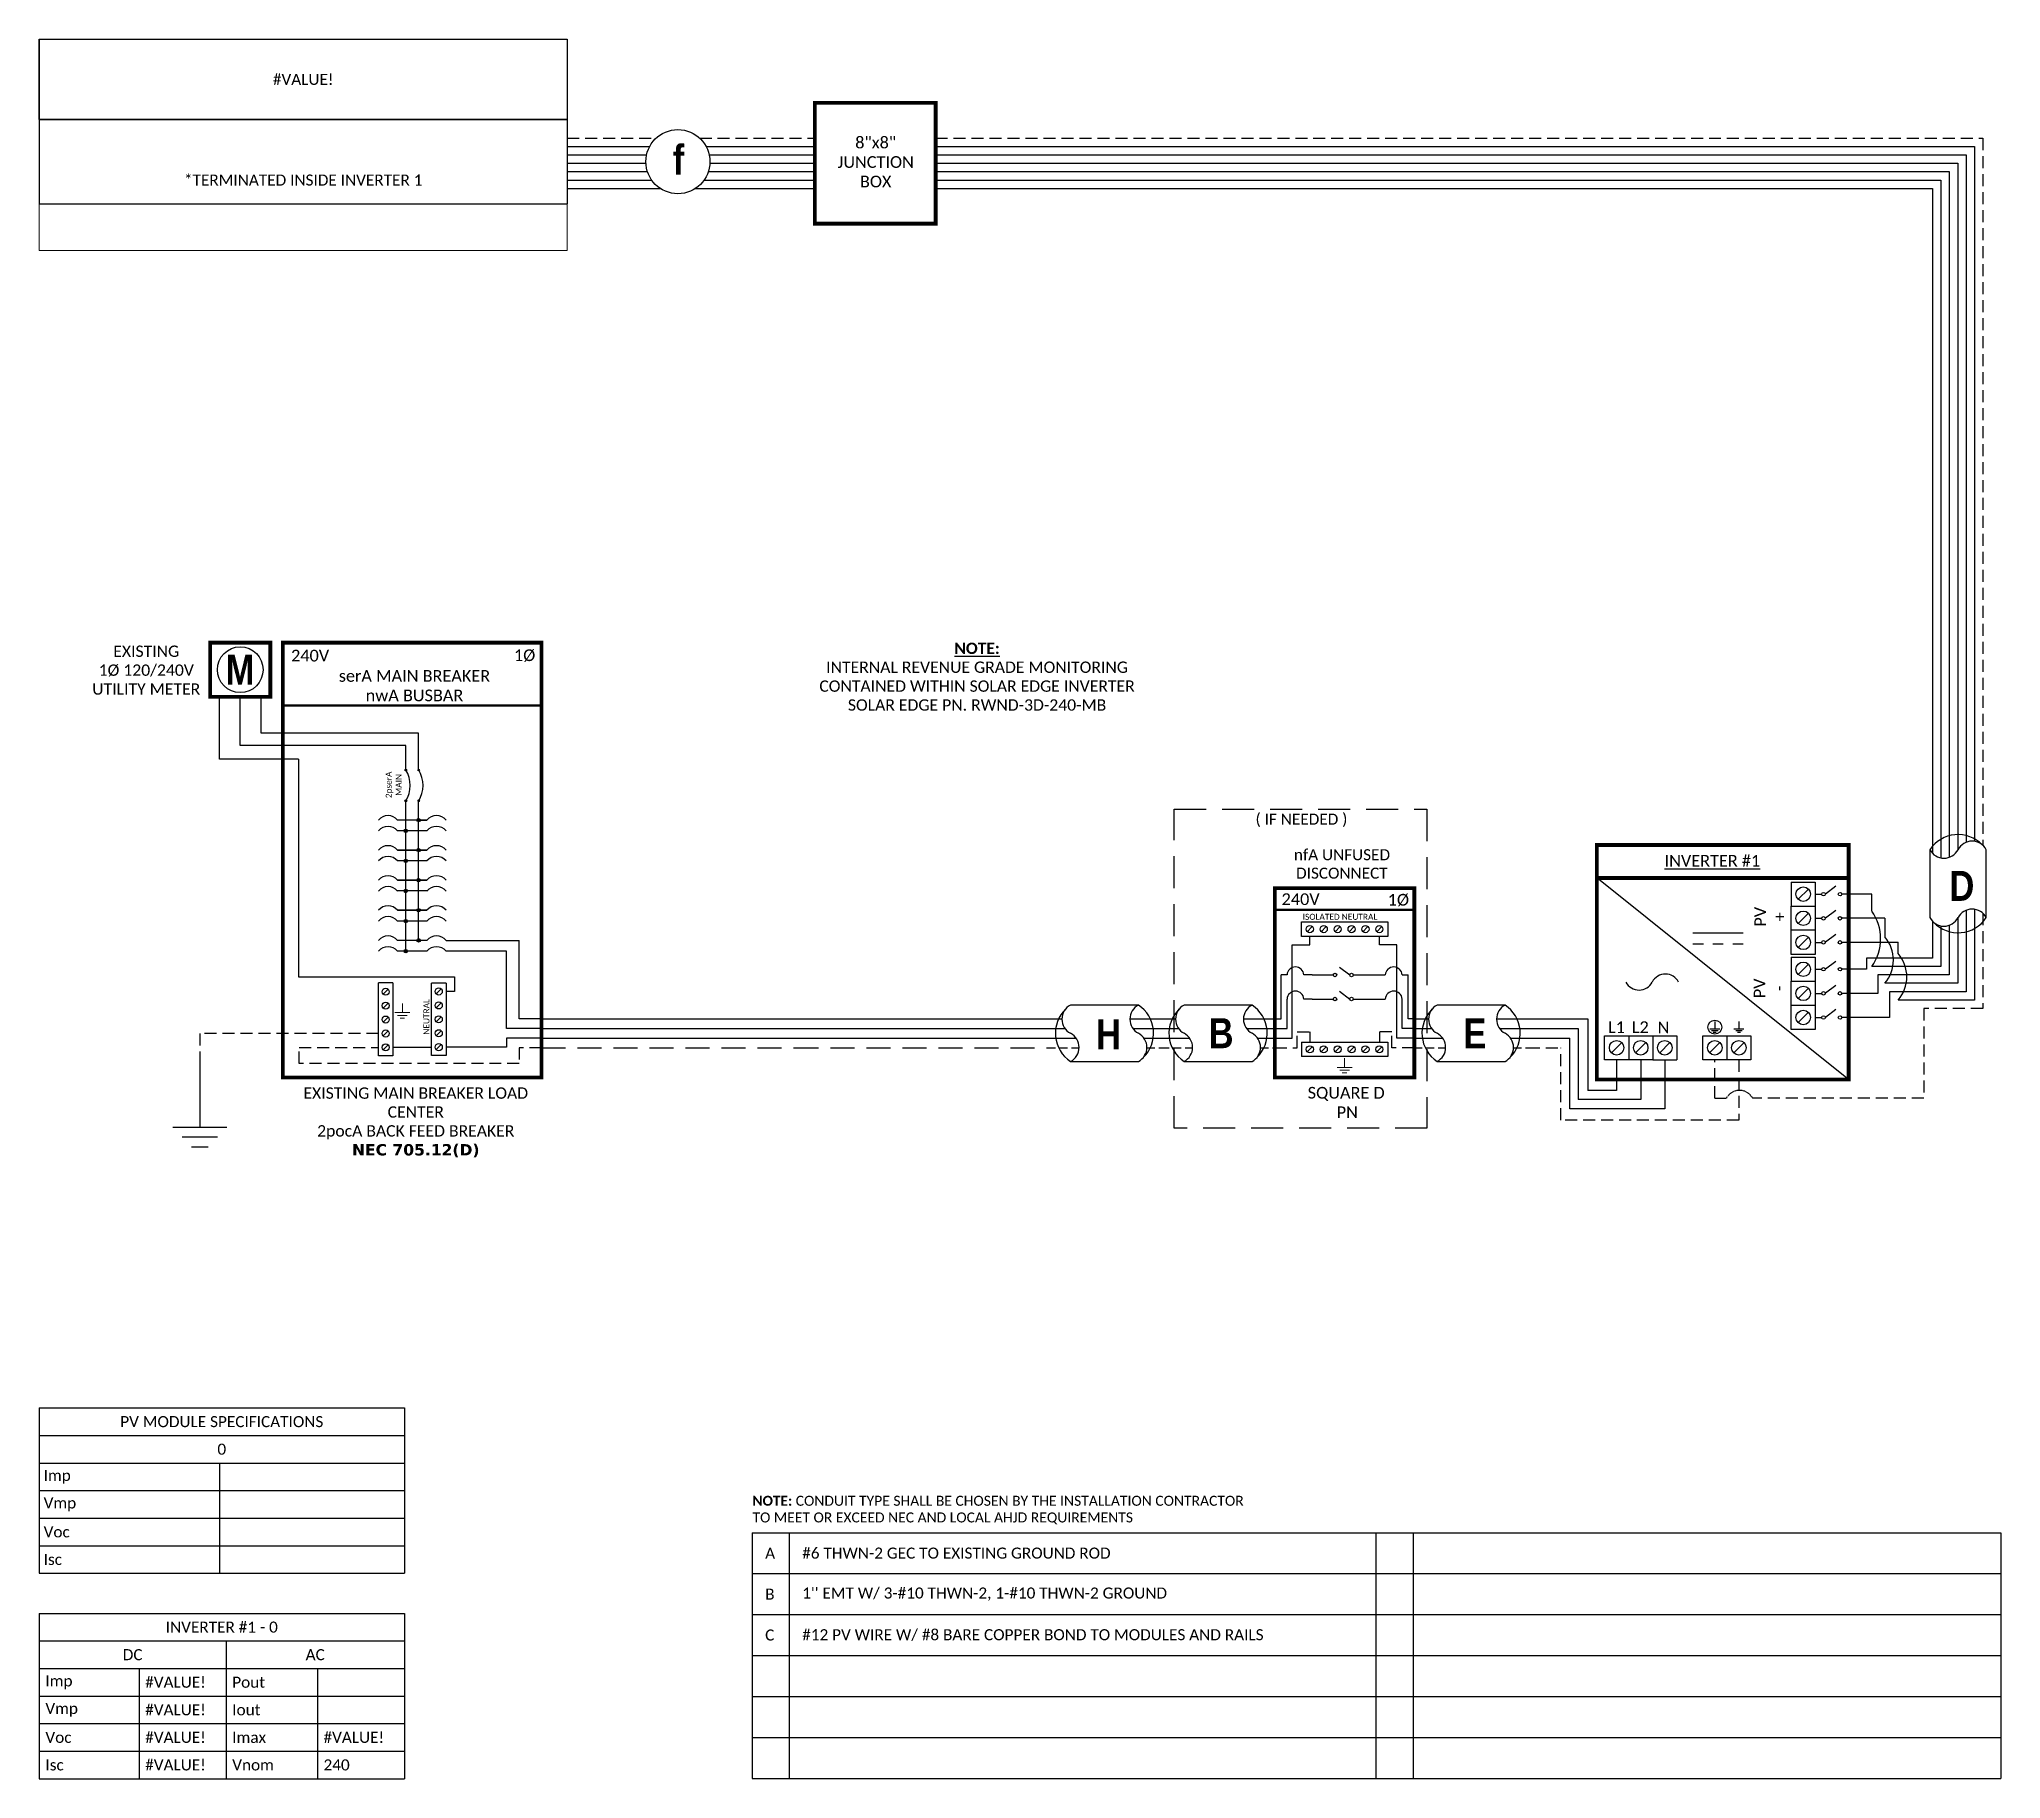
# Model space of a CAD drawing. Header units: feet. Extents: x 7019 to 7633, y 20870 to 21413.
import ezdxf

# ---------------------------------------------------------------- set-up
doc = ezdxf.new("R2010")
doc.units = ezdxf.units.FT
doc.header["$MEASUREMENT"] = 0
doc.linetypes.add('DASHED', pattern=[0.75, 0.5, -0.25])
doc.linetypes.add('HIDDEN', pattern=[0.375, 0.25, -0.125])
doc.layers.add('TEXT', color=7, linetype='Continuous')
doc.layers.add('Z - TITLEBLOCK TXT', color=7, linetype='Continuous')
doc.styles.add('ONE LINE TXT', font='techb___.ttf')
doc.styles.get("Standard").update_dxf_attribs({"font": 'calibri.ttf'})

# ---------------------------------------------------------------- blocks, each defined once
blk = doc.blocks.new('*U17')
at = {"color": 7, "linetype": 'Continuous'}
for p, q in [((-7.14, 13.31), (-28.39, 13.31)), ((-28.39, -4.31), (-7.14, -4.31))]:
    blk.add_line(p, q, dxfattribs=at)
at = {"color": 7}
for p, q in [((-35.53, 9), (-31.05, 9)), ((-9.81, 9), (0, 9))]:
    blk.add_line(p, q, dxfattribs=at)
at = {"color": 10}
for p, q in [((-35.53, 6), (-30.11, 6)), ((-8.87, 6), (0, 6))]:
    blk.add_line(p, q, dxfattribs=at)
at = {"color": 253}
for p, q in [((-35.53, 3), (-26.66, 3)), ((-5.41, 3), (0, 3))]:
    blk.add_line(p, q, dxfattribs=at)
at = {"color": 92, "linetype": 'HIDDEN', "ltscale": 10}
for p, q in [((-4.48, 0), (0, 0)), ((-35.53, 0), (-25.72, 0))]:
    blk.add_line(p, q, dxfattribs=at)
at = {"linetype": 'Continuous'}
for centre, start, end in [((-26.08, 8.91), 117.66392, 242.33608), ((-4.83, 8.91), 117.66392, 242.33608), ((-30.7, 0.09), 297.66392, 62.33608), ((-9.45, 0.09), 297.66392, 62.33608)]:
    blk.add_arc(centre, 4.98, start, end, dxfattribs=at)
at = {"color": 7, "linetype": 'Continuous'}
for centre, start, end in [((-12.99, 4.5), 313.97324, 56.42648), ((-22.54, 4.5), 133.97324, 236.42648)]:
    blk.add_arc(centre, 10.58, start, end, dxfattribs=at)
blk = doc.blocks.new('*U22')
at = {"color": 7}
blk.add_line((-79.14, 9), (0, 9), dxfattribs=at)
at = {"color": 10}
blk.add_line((-79.14, 6), (0, 6), dxfattribs=at)
at = {"color": 253}
blk.add_line((-79.14, 3), (0, 3), dxfattribs=at)
at = {"color": 92, "linetype": 'DASHED', "ltscale": 15}
blk.add_line((-79.14, 0), (0, 0), dxfattribs=at)
blk = doc.blocks.new('breakerPanel')
at = {"linetype": 'Continuous'}
h = blk.add_hatch(color=1, dxfattribs=at)
h.dxf.hatch_style = 1
edge = h.paths.add_edge_path()
edge.add_arc((-42.47, 86.8), 0.291, 0, 360)
h = blk.add_hatch(color=1, dxfattribs=at)
h.dxf.hatch_style = 1
edge = h.paths.add_edge_path()
edge.add_arc((-38.44, 86.8), 0.291, 0, 360)
h = blk.add_hatch(color=1, dxfattribs=at)
h.dxf.hatch_style = 1
edge = h.paths.add_edge_path()
edge.add_arc((-42.47, 77.16), 0.291, 0, 360)
h = blk.add_hatch(color=1, dxfattribs=at)
h.dxf.hatch_style = 1
edge = h.paths.add_edge_path()
edge.add_arc((-38.44, 77.16), 0.291, 0, 360)
h = blk.add_hatch(color=1, dxfattribs=at)
h.dxf.hatch_style = 1
edge = h.paths.add_edge_path()
edge.add_arc((-42.47, 67.78), 0.528, 0, 360)
h = blk.add_hatch(color=1, dxfattribs=at)
h.dxf.hatch_style = 1
edge = h.paths.add_edge_path()
edge.add_arc((-38.44, 71.16), 0.528, 0, 360)
h = blk.add_hatch(color=1, dxfattribs=at)
h.dxf.hatch_style = 1
edge = h.paths.add_edge_path()
edge.add_arc((-38.44, 61.76), 0.528, 0, 360)
h = blk.add_hatch(color=1, dxfattribs=at)
h.dxf.hatch_style = 1
edge = h.paths.add_edge_path()
edge.add_arc((-42.47, 58.38), 0.528, 0, 360)
h = blk.add_hatch(color=1, dxfattribs=at)
h.dxf.hatch_style = 1
edge = h.paths.add_edge_path()
edge.add_arc((-42.47, 48.98), 0.528, 0, 360)
h = blk.add_hatch(color=1, dxfattribs=at)
h.dxf.hatch_style = 1
edge = h.paths.add_edge_path()
edge.add_arc((-38.44, 52.36), 0.528, 0, 360)
h = blk.add_hatch(color=1, dxfattribs=at)
h.dxf.hatch_style = 1
edge = h.paths.add_edge_path()
edge.add_arc((-38.44, 42.95), 0.528, 0, 360)
h = blk.add_hatch(color=1, dxfattribs=at)
h.dxf.hatch_style = 1
edge = h.paths.add_edge_path()
edge.add_arc((-42.47, 39.58), 0.528, 0, 360)
h = blk.add_hatch(color=1, dxfattribs=at)
h.dxf.hatch_style = 1
edge = h.paths.add_edge_path()
edge.add_arc((-42.47, 30.17), 0.528, 0, 360)
h = blk.add_hatch(color=1, dxfattribs=at)
h.dxf.hatch_style = 1
edge = h.paths.add_edge_path()
edge.add_arc((-38.44, 33.55), 0.528, 0, 360)
at = {"color": 155, "true_color": 0x647190}
blk.add_line((-80.92, 126.59), (0, 126.59), dxfattribs=at)
at = {"color": 253, "linetype": 'Continuous'}
for p, q in [((-100.73, 90.2), (-100.73, 109.7)), ((-76.04, 90.2), (-100.73, 90.2)), ((-76.04, 90.2), (-76.04, 22.16)), ((-76.04, 22.16), (-27.25, 22.16)), ((-27.25, 22.16), (-27.25, 17.57)), ((-27.25, 17.57), (-29.89, 17.57)), ((-11.01, 0.16), (-29.89, 0.16)), ((0, 3), (-11.01, 3)), ((-11.01, 3), (-11.01, 0.16))]:
    blk.add_line(p, q, dxfattribs=at)
at = {"color": 10, "linetype": 'Continuous'}
for p, q in [((-94.24, 94.51), (-94.24, 109.7)), ((-42.47, 94.51), (-94.24, 94.51)), ((-42.47, 87.09), (-42.47, 94.51)), ((-42.47, 30.17), (-42.47, 76.87)), ((-35.88, 67.78), (-45.04, 67.78)), ((-35.88, 58.38), (-45.04, 58.38)), ((-35.88, 48.98), (-45.04, 48.98)), ((-35.88, 39.58), (-45.04, 39.58)), ((-35.88, 30.17), (-45.04, 30.17)), ((-10.98, 30.17), (-29.89, 30.17)), ((-10.98, 6), (-10.98, 30.17)), ((0, 6), (-10.98, 6))]:
    blk.add_line(p, q, dxfattribs=at)
at = {"color": 7, "linetype": 'Continuous'}
for p, q in [((-87.75, 98.34), (-87.75, 109.7)), ((-38.44, 98.34), (-87.75, 98.34)), ((-38.44, 87.09), (-38.44, 98.34)), ((-38.44, 61.76), (-38.44, 76.87)), ((-35.88, 71.16), (-45.04, 71.16)), ((-38.44, 71.16), (-35.88, 71.16)), ((-45.04, 61.76), (-35.88, 61.76)), ((-35.88, 61.76), (-45.04, 61.76)), ((-38.44, 52.36), (-38.44, 61.76)), ((-45.04, 52.36), (-35.88, 52.36)), ((-35.88, 52.36), (-45.04, 52.36)), ((-38.44, 42.95), (-38.44, 52.36)), ((-45.04, 42.95), (-35.88, 42.95)), ((-35.88, 42.95), (-45.04, 42.95)), ((-38.44, 33.55), (-38.44, 42.95)), ((-35.88, 33.55), (-45.04, 33.55)), ((-6.96, 9), (-6.96, 33.55))]:
    blk.add_line(p, q, dxfattribs=at)
at = {"lineweight": 50}
blk.add_line((-80.92, 106.95), (0, 106.95), dxfattribs=at)
at = {"color": 7}
for p, q in [((-29.89, 33.55), (-6.96, 33.55)), ((0, 9), (-6.96, 9))]:
    blk.add_line(p, q, dxfattribs=at)
at = {"color": 1, "linetype": 'Continuous'}
for p, q in [((-51.03, -2.51), (-51.03, 20.23)), ((-46.49, 20.23), (-51.03, 20.23)), ((-46.49, 20.23), (-46.49, -2.51)), ((-34.43, -2.43), (-34.43, 20.16)), ((-29.89, 20.16), (-34.43, 20.16)), ((-29.89, 20.16), (-29.89, -2.43)), ((-46.49, -2.51), (-51.03, -2.51)), ((-29.89, -2.43), (-34.43, -2.43))]:
    blk.add_line(p, q, dxfattribs=at)
at = {"color": 4, "linetype": 'Continuous'}
for p, q in [((-47.97, 18.28), (-49.55, 16.71)), ((-47.97, 13.93), (-49.55, 12.36)), ((-31.37, 18.35), (-32.94, 16.78)), ((-31.37, 14), (-32.94, 12.43)), ((-47.97, 9.58), (-49.55, 8.01)), ((-31.37, 9.65), (-32.94, 8.08)), ((-47.97, 5.23), (-49.55, 3.66)), ((-47.97, 0.88), (-49.55, -0.69)), ((-31.37, 5.3), (-32.94, 3.73)), ((-31.37, 0.95), (-32.94, -0.62))]:
    blk.add_line(p, q, dxfattribs=at)
at = {"color": 92, "linetype": 'HIDDEN', "ltscale": 15}
for p, q in [((-51.03, 4.44), (-106.89, 4.44)), ((-106.89, 4.44), (-106.89, -4.87)), ((-75.84, -4.96), (-75.84, 0.09)), ((-75.84, 0.09), (-51.03, 0.09)), ((0, 0), (-6.96, 0)), ((-6.96, -4.96), (-75.84, -4.96)), ((-6.96, 0), (-6.96, -4.96))]:
    blk.add_line(p, q, dxfattribs=at)
at = {"color": 92, "linetype": 'Continuous', "ltscale": 15}
blk.add_line((-34.43, 0.09), (-46.49, 0.09), dxfattribs=at)
at = {"color": 92, "ltscale": 15}
blk.add_line((-106.89, -4.87), (-106.89, -24.84), dxfattribs=at)
at = {"lineweight": 50, "const_width": 1.19}
for points in [[(-103.67, 109.7), (-103.67, 126.59), (-84.82, 126.59), (-84.82, 109.7)], [(-80.92, -9.3), (-80.92, 126.59), (0, 126.59), (0, -9.3)]]:
    blk.add_lwpolyline(points, close=True, dxfattribs=at)
at = {"color": 92, "linetype": 'Continuous', "lineweight": 5, "ltscale": 0.05, "flags": 128}
for points in [[(-43.54, 13.81), (-43.54, 10.97)], [(-45.88, 10.97), (-41.2, 10.97)], [(-42.01, 10.1), (-45.07, 10.1)], [(-42.82, 9.23), (-44.25, 9.23)]]:
    blk.add_lwpolyline(points, dxfattribs=at)
at = {"color": 92, "linetype": 'Continuous', "ltscale": 4, "flags": 128}
for points in [[(-115.37, -24.84), (-98.41, -24.84)], [(-101.35, -27.98), (-112.43, -27.98)], [(-104.29, -31.12), (-109.49, -31.12)]]:
    blk.add_lwpolyline(points, dxfattribs=at)
at = {"linetype": 'Continuous'}
blk.add_circle((-94.24, 118.15), 7.15, dxfattribs=at)
at = {"color": 1, "linetype": 'Continuous'}
for centre, radius in [((-42.47, 86.8), 0.291), ((-38.44, 86.8), 0.291), ((-42.47, 77.16), 0.291), ((-38.44, 77.16), 0.291), ((-42.47, 67.78), 0.528), ((-38.44, 71.16), 0.528), ((-38.44, 61.76), 0.528), ((-42.47, 58.38), 0.528), ((-42.47, 48.98), 0.528), ((-38.44, 52.36), 0.528), ((-38.44, 42.95), 0.528), ((-42.47, 39.58), 0.528), ((-42.47, 30.17), 0.528), ((-38.44, 33.55), 0.528)]:
    blk.add_circle(centre, radius, dxfattribs=at)
at = {"color": 4, "linetype": 'Continuous'}
for centre in [(-48.76, 17.49), (-32.16, 17.57), (-48.76, 13.14), (-32.16, 13.21), (-48.76, 8.79), (-32.16, 8.86), (-48.76, 4.44), (-48.76, 0.09), (-32.16, 4.51), (-32.16, 0.16)]:
    blk.add_circle(centre, 1.11, dxfattribs=at)
at = {"color": 1, "linetype": 'Continuous'}
for centre, radius, start, end in [((-50.14, 81.98), 9.06, 327.87082, 32.12918), ((-46.11, 81.98), 9.06, 327.87082, 32.12918), ((-48.03, 68.62), 3.93, 40.3392, 139.6608), ((-48.03, 65.24), 3.93, 40.3392, 139.6608), ((-32.88, 68.62), 3.93, 40.3392, 139.6608), ((-32.88, 65.24), 3.93, 40.3392, 139.6608), ((-48.03, 59.21), 3.93, 40.3392, 139.6608), ((-32.88, 59.21), 3.93, 40.3392, 139.6608), ((-48.03, 55.84), 3.93, 40.3392, 139.6608), ((-32.88, 55.84), 3.93, 40.3392, 139.6608), ((-48.03, 49.81), 3.93, 40.3392, 139.6608), ((-48.03, 46.43), 3.93, 40.3392, 139.6608), ((-32.88, 49.81), 3.93, 40.3392, 139.6608), ((-32.88, 46.43), 3.93, 40.3392, 139.6608), ((-48.03, 40.41), 3.93, 40.3392, 139.6608), ((-32.88, 40.41), 3.93, 40.3392, 139.6608), ((-48.03, 37.03), 3.93, 40.3392, 139.6608), ((-32.88, 37.03), 3.93, 40.3392, 139.6608), ((-48.03, 31.01), 3.93, 40.3392, 139.6608), ((-48.03, 27.63), 3.93, 40.3392, 139.6608), ((-32.88, 31.01), 3.93, 40.3392, 139.6608), ((-32.88, 27.63), 3.93, 40.3392, 139.6608)]:
    blk.add_arc(centre, radius, start, end, dxfattribs=at)
at = {"color": 253, "linetype": 'Continuous', "style": 'ONE LINE TXT'}
blk.add_text('M', height=9.38, dxfattribs=at).set_placement((-98.8, 113.43))
at = {"color": 4, "linetype": 'Continuous'}
blk.add_text('NEUTRAL', height=1.874, rotation=90, dxfattribs=at).set_placement((-35.08, 4.08))
at = {"color": 1, "attachment_point": 5}
for s, width, gutter_width, heights, insert, char_height in [('EXISTING\\P1Ø 120/240V UTILITY METER', 37.8067, 7.17, [0], (-123.64, 118), 3.5433), ('240V', 0.1481, 0.75, [0], (-72.39, 122.54), 3.658), ('1Ø', 0.1481, 0.75, [0], (-5.31, 122.54), 3.658), ('serA MAIN BREAKER\\PnwA BUSBAR', 72.4998, 0.75, [0], (-39.75, 113.14), 3.6576), ('EXISTING MAIN BREAKER LOAD CENTER\\P2pocA BACK FEED BREAKER \\P{\\fVerdana|b1|i0|c0|p34;NEC 705.12(D)}', 79.2627, 97.94, [154.49], (-39.35, -23.38), 3.5433)]:
    blk.add_mtext_dynamic_manual_height_columns(s, width=width, gutter_width=gutter_width, heights=heights, dxfattribs=dict(at, insert=insert, char_height=char_height))
at = {"color": 4, "linetype": 'Continuous', "insert": (-46.25, 82.15), "char_height": 1.874, "attachment_point": 5, "rotation": 90}
blk.add_mtext_dynamic_manual_height_columns('2pserA\\PMAIN', width=0.1481, gutter_width=0.75, heights=[0], dxfattribs=at)
blk = doc.blocks.new('*U24')
at = {"color": 7}
blk.add_blockref('breakerPanel', (0, 0), dxfattribs=at)
blk = doc.blocks.new('*T15')
at = {"color": 0, "lineweight": -2, "transparency": 16777216}
for p, q in [((0, 0), (114.19, 0)), ((0, 0), (0, -51.7)), ((114.19, 0), (114.19, -51.7)), ((0, -8.62), (114.19, -8.62)), ((58.43, -8.62), (58.43, -51.7)), ((0, -17.23), (114.19, -17.23)), ((31.22, -17.23), (31.22, -51.7)), ((86.98, -17.23), (86.98, -51.7)), ((0, -25.85), (114.19, -25.85)), ((0, -34.47), (114.19, -34.47)), ((0, -43.08), (114.19, -43.08)), ((0, -51.7), (114.19, -51.7))]:
    blk.add_line(p, q, dxfattribs=at)
at = {"color": 0, "linetype": 'Continuous', "transparency": 16777216, "char_height": 3.4544}
for s, insert, width, attachment_point in [('{\\fCalibri|b0|i0|c0;INVERTER #1 - 0', (57.09, -4.31), 110.3293, 5), ('{\\fCalibri|b0|i0|c0;DC', (29.22, -12.93), 54.5755, 5), ('{\\fCalibri|b0|i0|c0;AC', (86.31, -12.93), 51.8976, 5), ('{\\fCalibri|b0|i0|c0;Imp', (1.93, -21.54), 27.3681, 4), ('{\\fCalibri|b0|i0|c0;#VALUE!', (33.15, -21.54), 23.3513, 4), ('{\\fCalibri|b0|i0|c0;Pout', (60.36, -21.54), 24.6902, 4), ('{\\fCalibri|b0|i0|c0;', (88.91, -21.54), 23.3513, 4), ('{\\fCalibri|b0|i0|c0;Vmp', (1.93, -30.16), 27.3681, 4), ('{\\fCalibri|b0|i0|c0;#VALUE!', (33.15, -30.16), 23.3513, 4), ('{\\fCalibri|b0|i0|c0;Iout', (60.36, -30.16), 24.6902, 4), ('{\\fCalibri|b0|i0|c0;', (88.91, -30.16), 23.3513, 4), ('{\\fCalibri|b0|i0|c0;Voc', (1.93, -38.78), 27.3681, 4), ('{\\fCalibri|b0|i0|c0;#VALUE!', (33.15, -38.78), 23.3513, 4), ('{\\fCalibri|b0|i0|c0;Imax', (60.36, -38.78), 24.6902, 4), ('{\\fCalibri|b0|i0|c0;#VALUE!', (88.91, -38.78), 23.3513, 4), ('{\\fCalibri|b0|i0|c0;Isc', (1.93, -47.39), 27.3681, 4), ('{\\fCalibri|b0|i0|c0;#VALUE!', (33.15, -47.39), 23.3513, 4), ('{\\fCalibri|b0|i0|c0;Vnom', (60.36, -47.39), 24.6902, 4), ('{\\fCalibri|b0|i0|c0;240', (88.91, -47.39), 23.3513, 4)]:
    blk.add_mtext(s, dxfattribs=dict(at, insert=insert, width=width, attachment_point=attachment_point))
blk = doc.blocks.new('*T16')
at = {"color": 0, "lineweight": -2, "transparency": 16777216}
for p, q in [((0, 0), (114.19, 0)), ((0, 0), (0, -51.69)), ((114.19, 0), (114.19, -51.69)), ((0, -8.62), (114.19, -8.62)), ((0, -17.23), (114.19, -17.23)), ((56.41, -17.23), (56.41, -51.69)), ((0, -25.85), (114.19, -25.85)), ((0, -34.46), (114.19, -34.46)), ((0, -43.08), (114.19, -43.08)), ((0, -51.69), (114.19, -51.69))]:
    blk.add_line(p, q, dxfattribs=at)
at = {"color": 0, "linetype": 'Continuous', "transparency": 16777216, "char_height": 3.4544}
for s, insert, width, attachment_point in [('{\\fCalibri|b0|i0|c0;PV MODULE SPECIFICATIONS', (57.09, -4.31), 111.433, 5), ('{\\fCalibri|b0|i0|c0;0', (57.09, -12.92), 111.433, 5), ('{\\fCalibri|b0|i0|c0;Imp', (1.38, -21.54), 53.6551, 4), ('{\\fCalibri|b0|i0|c0;', (57.78, -21.54), 55.0254, 4), ('{\\fCalibri|b0|i0|c0;Vmp', (1.38, -30.15), 53.6551, 4), ('{\\fCalibri|b0|i0|c0;', (57.78, -30.15), 55.0254, 4), ('{\\fCalibri|b0|i0|c0;Voc', (1.38, -38.77), 53.6551, 4), ('{\\fCalibri|b0|i0|c0;', (57.78, -38.77), 55.0254, 4), ('{\\fCalibri|b0|i0|c0;Isc', (1.38, -47.39), 53.6551, 4), ('{\\fCalibri|b0|i0|c0;', (57.78, -47.39), 55.0254, 4)]:
    blk.add_mtext(s, dxfattribs=dict(at, insert=insert, width=width, attachment_point=attachment_point))
blk = doc.blocks.new('unfusedDisconnect')
at = {"lineweight": 50}
blk.add_line((-43.61, 43.06), (0, 43.06), dxfattribs=at)
at = {"color": 1, "linetype": 'Continuous'}
for p, q in [((-35.27, 34.78), (-35.27, 39.32)), ((-35.27, 39.32), (-8.32, 39.32)), ((-8.32, 39.32), (-8.32, 34.78)), ((-8.32, 34.78), (-35.27, 34.78)), ((-23.43, 25.18), (-20.16, 22.74)), ((-31.89, 22.73), (-25.32, 22.73)), ((-19.08, 22.73), (-11.7, 22.73)), ((-31.89, 15.2), (-25.32, 15.2)), ((-23.43, 17.65), (-20.16, 15.2)), ((-19.08, 15.2), (-11.7, 15.19)), ((-35.27, 1.76), (-8.32, 1.76)), ((-35.27, 1.76), (-35.27, -2.78)), ((-8.32, 1.76), (-8.32, -2.78)), ((-8.32, -2.78), (-35.27, -2.78))]:
    blk.add_line(p, q, dxfattribs=at)
at = {"color": 4, "linetype": 'Continuous'}
for p, q in [((-31.89, 37.83), (-33.46, 36.26)), ((-27.53, 37.83), (-29.11, 36.26)), ((-23.18, 37.83), (-24.76, 36.26)), ((-18.83, 37.83), (-20.41, 36.26)), ((-14.48, 37.83), (-16.06, 36.26)), ((-10.13, 37.83), (-11.7, 36.26)), ((-31.89, 0.28), (-33.46, -1.3)), ((-27.53, 0.28), (-29.11, -1.3)), ((-23.18, 0.28), (-24.76, -1.3)), ((-18.83, 0.28), (-20.41, -1.3)), ((-14.48, 0.28), (-16.06, -1.3)), ((-10.13, 0.28), (-11.7, -1.3))]:
    blk.add_line(p, q, dxfattribs=at)
at = {"color": 253, "linetype": 'Continuous'}
for p, q in [((-38.16, 3), (-38.16, 32.17)), ((-38.16, 32.17), (-32.67, 32.17)), ((-32.67, 32.17), (-32.67, 34.78)), ((-10.92, 32.17), (-10.92, 34.78)), ((-5.43, 32.17), (-10.92, 32.17)), ((-5.43, 3), (-5.43, 32.17)), ((-43.61, 3), (-38.16, 3)), ((0, 3), (-5.43, 3))]:
    blk.add_line(p, q, dxfattribs=at)
at = {"color": 7, "linetype": 'Continuous'}
for p, q in [((-41.66, 9), (-41.66, 22.73)), ((-39.8, 22.73), (-41.66, 22.73)), ((-31.89, 22.73), (-34.52, 22.73)), ((-11.7, 22.73), (-9.07, 22.73)), ((-3.79, 22.73), (-1.93, 22.73)), ((-1.93, 9), (-1.93, 22.73))]:
    blk.add_line(p, q, dxfattribs=at)
at = {"color": 10, "linetype": 'Continuous'}
for p, q in [((-39.8, 6), (-39.8, 15.2)), ((-31.89, 15.2), (-34.52, 15.2)), ((-11.7, 15.2), (-9.07, 15.2)), ((-3.79, 6), (-3.79, 15.2)), ((-43.61, 6), (-39.8, 6)), ((0, 6), (-3.79, 6))]:
    blk.add_line(p, q, dxfattribs=at)
at = {"color": 7}
for p, q in [((-43.61, 9), (-41.66, 9)), ((0, 9), (-1.93, 9))]:
    blk.add_line(p, q, dxfattribs=at)
at = {"color": 92, "linetype": 'HIDDEN', "ltscale": 15}
for p, q in [((-43.61, 0), (-36.58, 0)), ((-36.58, 0), (-36.58, 4.9)), ((-36.58, 4.9), (-32.67, 4.9)), ((-32.67, 4.9), (-32.67, 1.76)), ((-7.01, 4.9), (-10.92, 4.9)), ((-10.92, 4.9), (-10.92, 1.76)), ((-7.01, 0), (-7.01, 4.9)), ((0, 0), (-7.01, 0))]:
    blk.add_line(p, q, dxfattribs=at)
at = {"lineweight": 50, "const_width": 1.19}
blk.add_lwpolyline([(-43.61, -9.34), (-43.61, 49.84), (0, 49.84), (0, -9.34)], close=True, dxfattribs=at)
at = {"color": 92, "linetype": 'Continuous', "lineweight": 5, "ltscale": 0.05, "flags": 128}
for points in [[(-21.8, -3.32), (-21.8, -6.17)], [(-24.14, -6.17), (-19.45, -6.17)], [(-20.27, -7.03), (-23.32, -7.03)], [(-21.08, -7.9), (-22.51, -7.9)]]:
    blk.add_lwpolyline(points, dxfattribs=at)
at = {"color": 4, "linetype": 'Continuous'}
for centre in [(-32.67, 37.05), (-28.32, 37.05), (-23.97, 37.05), (-19.62, 37.05), (-15.27, 37.05), (-10.92, 37.05), (-32.67, -0.51), (-28.32, -0.51), (-23.97, -0.51), (-19.62, -0.51), (-15.27, -0.51), (-10.92, -0.51)]:
    blk.add_circle(centre, 1.11, dxfattribs=at)
at = {"color": 1, "linetype": 'Continuous'}
for centre in [(-24.78, 22.73), (-19.62, 22.73), (-24.78, 15.2), (-19.62, 15.2)]:
    blk.add_circle(centre, 0.541, dxfattribs=at)
at = {"color": 7, "linetype": 'Continuous'}
for centre in [(-37.16, 22.58), (-6.43, 22.58)]:
    blk.add_arc(centre, 2.64, 3.28193, 176.71807, dxfattribs=at)
at = {"color": 10, "linetype": 'Continuous'}
for centre in [(-37.16, 15.04), (-6.43, 15.04)]:
    blk.add_arc(centre, 2.64, 3.28193, 176.71807, dxfattribs=at)
at = {"color": 4, "linetype": 'Continuous'}
blk.add_text('ISOLATED NEUTRAL', height=1.8743, dxfattribs=at).set_placement((-34.91, 39.97))
at = {"color": 1}
for s, width, gutter_width, heights, insert, char_height, attachment_point in [('\\A1;\\pi17.559;nfA UNFUSED\\P\\pi18.229;DISCONNECT', 64.922, 0, [11.89], (-55.21, 62.04), 3.4544, 1), ('240V', 0.1481, 0.75, [0], (-35.55, 46.4), 3.658, 5), ('1Ø', 0.1481, 0.75, [0], (-4.98, 46.1), 3.658, 5), ('\\A1;\\pi13.903,t32.191;SQUARE D\\P\\pi22.981,t41.269;PN', 51.6906, 0.203, [45.94], (-47.25, -12.27), 3.6576, 1)]:
    blk.add_mtext_dynamic_manual_height_columns(s, width=width, gutter_width=gutter_width, heights=heights, dxfattribs=dict(at, insert=insert, char_height=char_height, attachment_point=attachment_point))
blk = doc.blocks.new('*U19')
at = {"color": 10, "linetype": 'DASHED', "ltscale": 20}
blk.add_lwpolyline([(-75.05, 74.56), (3.97, 74.56), (3.97, -25.17), (-75.05, -25.17)], close=True, dxfattribs=at)
at = {"color": 7}
for name, p in [('unfusedDisconnect', (0, 0)), ('*U17', (-43.61, 0))]:
    blk.add_blockref(name, p, dxfattribs=at)
at = {"color": 10, "insert": (-50.86, 73.16), "char_height": 3.4544, "attachment_point": 1}
blk.add_mtext_dynamic_manual_height_columns('\\A1;\\pi1.2092;( IF NEEDED )', width=30.7523, gutter_width=0, heights=[6.58], dxfattribs=at)
at = {"color": 1, "linetype": 'Continuous', "insert": (-64.3, 9.22), "char_height": 9.3833, "attachment_point": 1, "style": 'ONE LINE TXT'}
blk.add_mtext_dynamic_manual_height_columns('{\\W1;\\C256;B}', width=0.1385, gutter_width=2.13, heights=[0], dxfattribs=at)
blk = doc.blocks.new('*T18')
at = {"linetype": 'ByBlock', "lineweight": -2, "transparency": 16777216}
for p, q in [((0, 0), (390.51, 0)), ((0, 0), (0, -76.8)), ((11.58, 0), (11.58, -76.8)), ((195.1, 0), (195.1, -76.8)), ((206.68, 0), (206.68, -76.8)), ((390.51, 0), (390.51, -76.8)), ((0, -12.8), (390.51, -12.8)), ((0, -25.61), (390.51, -25.61)), ((0, -38.41), (390.51, -38.41)), ((0, -51.22), (390.51, -51.22)), ((0, -64.02), (390.51, -64.02)), ((0, -76.8), (390.51, -76.8))]:
    blk.add_line(p, q, dxfattribs=at)
at = {"color": 0, "linetype": 'Continuous', "transparency": 16777216, "char_height": 3.4544, "attachment_point": 4}
for s, insert, width in [('{\\fCalibri|b0|i0|c0;A', (4.06, -6.4), 3.4544), ('{\\fCalibri|b0|i0|c0;#6 THWN-2 GEC TO EXISTING GROUND ROD', (15.65, -6.4), 175.3856), ('{\\fCalibri|b0|i0|c0;', (199.16, -6.4), 3.4544), ('{\\fCalibri|b0|i0|c0;', (210.74, -6.4), 175.7027), ('{\\fCalibri|b0|i0|c0;B', (4.06, -19.21), 3.4544), ("{\\fCalibri|b0|i0|c0;1'' EMT W/ 3-#10 THWN-2, 1-#10 THWN-2 GROUND", (15.65, -19.21), 175.3856), ('{\\fCalibri|b0|i0|c0;', (199.16, -19.21), 3.4544), ('{\\fCalibri|b0|i0|c0;', (210.74, -19.21), 175.7027), ('{\\fCalibri|b0|i0|c0;C', (4.06, -32.01), 3.4544), ('{\\fCalibri|b0|i0|c0;#12 PV WIRE W/ #8 BARE COPPER BOND TO MODULES AND RAILS', (15.65, -32.01), 175.3856), ('{\\fCalibri|b0|i0|c0;', (199.16, -32.01), 3.4544), ('{\\fCalibri|b0|i0|c0;', (210.74, -32.01), 175.7027), ('{\\fCalibri|b0|i0|c0;', (4.06, -44.82), 3.4544), ('{\\fCalibri|b0|i0|c0;', (15.65, -44.82), 175.3856), ('{\\fCalibri|b0|i0|c0;', (199.16, -44.82), 3.4544), ('{\\fCalibri|b0|i0|c0;', (210.74, -44.82), 175.7027), ('{\\fCalibri|b0|i0|c0;', (4.06, -57.62), 3.4544), ('{\\fCalibri|b0|i0|c0;', (15.65, -57.62), 175.3856), ('{\\fCalibri|b0|i0|c0;', (199.16, -57.62), 3.4544), ('{\\fCalibri|b0|i0|c0;', (210.74, -57.62), 175.7027), ('{\\fCalibri|b0|i0|c0;', (4.06, -70.41), 3.4544), ('{\\fCalibri|b0|i0|c0;', (15.65, -70.41), 175.3856), ('{\\fCalibri|b0|i0|c0;', (199.16, -70.41), 3.4544), ('{\\fCalibri|b0|i0|c0;', (210.74, -70.41), 175.7027)]:
    blk.add_mtext(s, dxfattribs=dict(at, insert=insert, width=width))
blk = doc.blocks.new('*T20')
at = {"color": 0, "lineweight": -2, "transparency": 16777216}
for p, q in [((0, 0), (165.11, 0)), ((0, 0), (0, -51.42)), ((165.11, 0), (165.11, -51.42)), ((0, -25.14), (165.11, -25.14)), ((0, -51.42), (165.11, -51.42))]:
    blk.add_line(p, q, dxfattribs=at)
at = {"layer": 'Defpoints', "color": 8, "linetype": 'ByBlock', "lineweight": 0, "transparency": 16777216}
for p, q in [((0, -51.42), (0, -66.05)), ((165.11, -51.42), (165.11, -66.05)), ((0, -66.05), (165.11, -66.05))]:
    blk.add_line(p, q, dxfattribs=at)
at = {"color": 0, "linetype": 'Continuous', "transparency": 16777216, "char_height": 3.4544, "width": 155.095, "attachment_point": 5}
for s, insert in [('{\\fCalibri|b0|i0|c0;#VALUE!', (82.56, -12.57)), ('{\\fCalibri|b0|i0|c0;^J^J*TERMINATED INSIDE INVERTER 1', (82.56, -38.28))]:
    blk.add_mtext(s, dxfattribs=dict(at, insert=insert))
blk = doc.blocks.new('8x8box')
at = {"lineweight": 50, "const_width": 1.19}
blk.add_lwpolyline([(37.78, 0), (0, 0), (0, 37.78), (37.78, 37.78)], close=True, dxfattribs=at)
at = {"color": 1, "insert": (19.03, 19.26), "char_height": 3.6576, "attachment_point": 5}
blk.add_mtext_dynamic_manual_height_columns('8"x8"  JUNCTION BOX ', width=0.4767, gutter_width=7.17, heights=[0], dxfattribs=at)
blk = doc.blocks.new('*U26')
at = {"color": 7}
blk.add_line((-79.14, 9), (0, 9), dxfattribs=at)
at = {"color": 10}
blk.add_line((-79.14, 6), (0, 6), dxfattribs=at)
at = {"color": 253}
blk.add_line((-79.14, 3), (0, 3), dxfattribs=at)
at = {"color": 92, "linetype": 'DASHED', "ltscale": 15}
blk.add_line((-79.14, 0), (0, 0), dxfattribs=at)
at = {"color": 1, "insert": (-22.08, 115.96), "char_height": 3.5433, "attachment_point": 5}
blk.add_mtext_dynamic_manual_height_columns('{\\fCalibri|b1|i0|c0|p34;\\LNOTE:\\P}INTERNAL REVENUE GRADE MONITORING\\PCONTAINED WITHIN SOLAR EDGE INVERTER\\PSOLAR EDGE PN. RWND-3D-240-MB', width=99.534, gutter_width=7.17, heights=[0], dxfattribs=at)

msp = doc.modelspace()

# ---------------------------------------------------------------- linework, layer by layer
at = {"color": 10, "linetype": 'Continuous'}
for p, q in [((7184.32, 21379.89), (7210.12, 21379.89)), ((7184.32, 21374.65), (7208.94, 21374.65)), ((7227.8, 21379.89), (7261.79, 21379.89)), ((7228.98, 21374.65), (7261.79, 21374.65)), ((7299.57, 21379.89), (7624.48, 21379.89)), ((7299.57, 21374.65), (7619.23, 21374.65)), ((7619.23, 21374.65), (7619.23, 21159.88)), ((7624.48, 21379.89), (7624.48, 21162.68)), ((7184.32, 21369.4), (7210.73, 21369.4)), ((7227.19, 21369.4), (7261.79, 21369.4)), ((7299.57, 21369.4), (7613.99, 21369.4)), ((7613.99, 21369.4), (7613.99, 21157.5)), ((7592.35, 21146.17), (7582.97, 21146.17)), ((7592.35, 21140.91), (7592.35, 21146.17)), ((7624.48, 21141.44), (7624.48, 21113.05)), ((7596.4, 21138.63), (7582.97, 21138.63)), ((7596.4, 21138.63), (7596.4, 21132.81)), ((7613.99, 21136.25), (7613.99, 21123.54)), ((7619.23, 21138.64), (7619.23, 21118.3)), ((7600.59, 21131.1), (7582.97, 21131.1)), ((7600.59, 21127.57), (7600.59, 21131.15)), ((7613.99, 21123.54), (7592.35, 21123.54)), ((7619.23, 21118.3), (7596.4, 21118.3)), ((7624.48, 21113.05), (7600.59, 21113.05)), ((7484.8, 21104.18), (7500.56, 21104.18)), ((7500.56, 21104.18), (7500.56, 21081.99)), ((7520.09, 21094.38), (7520.09, 21081.99)), ((7520.09, 21081.99), (7500.56, 21081.99))]:
    msp.add_line(p, q, dxfattribs=at)
at = {"color": 7, "linetype": 'Continuous'}
for p, q in [((7184.32, 21377.27), (7209.15, 21377.27)), ((7228.76, 21377.27), (7261.79, 21377.27)), ((7299.57, 21377.27), (7621.85, 21377.27)), ((7621.85, 21377.27), (7621.85, 21162.37)), ((7184.32, 21372.03), (7209.42, 21372.03)), ((7228.49, 21372.03), (7261.79, 21372.03)), ((7299.57, 21372.03), (7616.61, 21372.03)), ((7616.61, 21372.03), (7616.61, 21157.7)), ((7184.32, 21366.78), (7213.41, 21366.78)), ((7224.5, 21366.78), (7261.79, 21366.78)), ((7299.57, 21366.78), (7611.37, 21366.78)), ((7611.37, 21366.78), (7611.37, 21158.91)), ((7610.52, 21160.07), (7610.52, 21138.83)), ((7628.15, 21138.83), (7628.15, 21160.07)), ((7585.11, 21088.22), (7506.34, 21151.24)), ((7621.85, 21141.12), (7621.85, 21115.68)), ((7611.37, 21137.67), (7611.37, 21126.16)), ((7616.61, 21136.46), (7616.61, 21120.92)), ((7552.16, 21133.98), (7536.39, 21133.98)), ((7539.69, 21130.57), (7536.39, 21130.57)), ((7545.92, 21130.57), (7542.63, 21130.57)), ((7552.16, 21130.57), (7548.87, 21130.57)), ((7590.7, 21122.69), (7582.97, 21122.69)), ((7611.37, 21126.16), (7590.7, 21126.16)), ((7590.7, 21126.16), (7590.7, 21122.69)), ((7616.61, 21120.92), (7594.28, 21120.92)), ((7594.28, 21120.92), (7594.28, 21115.15)), ((7594.28, 21115.15), (7582.97, 21115.15)), ((7621.85, 21115.68), (7597.86, 21115.68)), ((7597.86, 21115.68), (7597.86, 21107.62)), ((7484.8, 21107.18), (7503.5, 21107.18)), ((7503.5, 21107.18), (7503.5, 21084.79)), ((7597.86, 21107.62), (7582.97, 21107.62)), ((7512.55, 21094.38), (7512.55, 21084.79)), ((7512.55, 21084.79), (7503.5, 21084.79))]:
    msp.add_line(p, q, dxfattribs=at)
at = {"color": 1, "linetype": 'Continuous'}
for p, q in [((7567.15, 21149.94), (7574.69, 21149.94)), ((7567.15, 21149.94), (7567.15, 21142.4)), ((7574.69, 21149.94), (7574.69, 21142.4)), ((7581.12, 21148.63), (7577.85, 21146.19)), ((7567.15, 21127.33), (7567.15, 21142.4)), ((7567.15, 21142.4), (7574.69, 21142.4)), ((7567.15, 21127.33), (7567.15, 21142.4)), ((7574.69, 21146.17), (7576.73, 21146.17)), ((7574.69, 21142.4), (7574.69, 21127.33)), ((7574.69, 21142.4), (7574.69, 21134.87)), ((7581.12, 21141.1), (7577.85, 21138.65)), ((7574.69, 21134.87), (7567.15, 21134.87)), ((7574.69, 21138.63), (7576.73, 21138.63)), ((7574.69, 21131.1), (7576.73, 21131.1)), ((7581.12, 21133.56), (7577.85, 21131.12)), ((7574.69, 21127.33), (7567.15, 21127.33)), ((7567.15, 21126.45), (7574.69, 21126.45)), ((7567.15, 21126.45), (7567.15, 21118.92)), ((7574.69, 21126.45), (7574.69, 21118.92)), ((7574.69, 21122.69), (7576.73, 21122.69)), ((7581.12, 21125.15), (7577.85, 21122.71)), ((7567.15, 21103.85), (7567.15, 21118.92)), ((7567.15, 21118.92), (7574.69, 21118.92)), ((7574.69, 21118.92), (7574.69, 21111.39)), ((7581.12, 21117.61), (7577.85, 21115.17)), ((7574.69, 21111.39), (7567.15, 21111.39)), ((7574.69, 21115.15), (7576.73, 21115.15)), ((7574.69, 21111.39), (7574.69, 21103.85)), ((7574.69, 21107.62), (7576.73, 21107.62)), ((7581.12, 21110.08), (7577.85, 21107.64)), ((7508.79, 21101.92), (7523.86, 21101.92)), ((7508.79, 21094.38), (7508.79, 21101.92)), ((7508.79, 21101.92), (7516.32, 21101.92)), ((7516.32, 21101.92), (7516.32, 21094.38)), ((7523.86, 21101.92), (7523.86, 21094.38)), ((7523.86, 21101.92), (7531.39, 21101.92)), ((7531.39, 21101.92), (7531.39, 21094.38)), ((7539.49, 21101.92), (7554.56, 21101.92)), ((7539.49, 21094.38), (7539.49, 21101.92)), ((7539.49, 21101.92), (7547.03, 21101.92)), ((7547.03, 21101.92), (7547.03, 21094.38)), ((7554.56, 21101.92), (7554.56, 21094.38)), ((7574.69, 21103.85), (7567.15, 21103.85)), ((7523.86, 21094.38), (7508.79, 21094.38)), ((7523.86, 21094.38), (7531.39, 21094.38)), ((7554.56, 21094.38), (7539.49, 21094.38))]:
    msp.add_line(p, q, dxfattribs=at)
at = {"color": 4, "linetype": 'Continuous'}
for p, q in [((7572.53, 21147.78), (7569.31, 21144.56)), ((7572.53, 21140.24), (7569.31, 21137.03)), ((7572.53, 21132.71), (7569.31, 21129.49)), ((7572.53, 21124.29), (7569.31, 21121.08)), ((7572.53, 21116.76), (7569.31, 21113.55)), ((7572.53, 21109.23), (7569.31, 21106.01)), ((7514.16, 21099.76), (7510.95, 21096.54)), ((7521.7, 21099.76), (7518.48, 21096.54)), ((7529.23, 21099.76), (7526.02, 21096.54)), ((7544.87, 21099.76), (7541.65, 21096.54)), ((7552.4, 21099.76), (7549.19, 21096.54))]:
    msp.add_line(p, q, dxfattribs=at)
at = {"color": 92, "linetype": 'HIDDEN', "ltscale": 15}
for p, q in [((7627.1, 21140.2), (7627.1, 21110.43)), ((7627.1, 21110.43), (7608.59, 21110.43)), ((7608.59, 21110.43), (7608.59, 21082.35)), ((7484.8, 21098.18), (7495.15, 21098.18)), ((7495.15, 21075.48), (7495.15, 21098.18)), ((7543.26, 21082.35), (7543.26, 21094.38)), ((7550.8, 21094.38), (7550.8, 21075.48)), ((7543.26, 21082.35), (7546.86, 21082.35)), ((7608.59, 21082.35), (7555.1, 21082.35)), ((7550.8, 21075.48), (7495.15, 21075.48))]:
    msp.add_line(p, q, dxfattribs=at)
at = {"color": 253, "linetype": 'Continuous'}
for p, q in [((7484.8, 21101.18), (7497.89, 21101.18)), ((7497.89, 21079.02), (7497.89, 21101.18)), ((7527.62, 21094.38), (7527.62, 21079.02)), ((7527.62, 21079.02), (7497.89, 21079.02))]:
    msp.add_line(p, q, dxfattribs=at)
at = {"linetype": 'Continuous'}
msp.add_lwpolyline([(7019.21, 21413.42), (7184.32, 21413.42), (7184.32, 21388.28), (7019.21, 21388.28)], close=True, dxfattribs=at)
at = {"color": 7, "lineweight": 50, "const_width": 1.19}
msp.add_lwpolyline([(7506.34, 21088.22), (7506.34, 21161.52), (7585.11, 21161.52), (7585.11, 21088.22)], close=True, dxfattribs=at)
at = {"lineweight": 50, "const_width": 1.19}
msp.add_lwpolyline([(7506.34, 21151.24), (7506.34, 21161.52), (7585.11, 21161.52), (7585.11, 21151.24)], close=True, dxfattribs=at)
at = {"color": 92, "linetype": 'Continuous', "flags": 128}
for points in [[(7543.26, 21106.33), (7543.26, 21104.03)], [(7550.8, 21106.33), (7550.79, 21104.03)], [(7541.72, 21104.03), (7544.8, 21104.03)], [(7544.26, 21103.46), (7542.26, 21103.46)], [(7543.73, 21102.89), (7542.79, 21102.89)], [(7549.26, 21104.03), (7552.33, 21104.03)], [(7551.8, 21103.46), (7549.79, 21103.46)], [(7551.27, 21102.89), (7550.32, 21102.89)]]:
    msp.add_lwpolyline(points, dxfattribs=at)
at = {"color": 7, "linetype": 'Continuous'}
msp.add_circle((7218.96, 21375.15), 10.03, dxfattribs=at)
at = {"color": 4, "linetype": 'Continuous'}
for centre in [(7570.92, 21146.17), (7570.92, 21138.63), (7570.92, 21131.1), (7570.92, 21122.69), (7570.92, 21115.15), (7570.92, 21107.62), (7512.55, 21098.15), (7520.09, 21098.15), (7527.62, 21098.15), (7543.26, 21098.15), (7550.8, 21098.15)]:
    msp.add_circle(centre, 2.27, dxfattribs=at)
at = {"color": 1, "linetype": 'Continuous'}
for centre in [(7577.27, 21146.17), (7582.43, 21146.17), (7577.27, 21138.63), (7582.43, 21138.63), (7577.27, 21131.1), (7582.43, 21131.1), (7577.27, 21122.69), (7582.43, 21122.69), (7577.27, 21115.15), (7582.43, 21115.15), (7577.27, 21107.62), (7582.43, 21107.62)]:
    msp.add_circle(centre, 0.541, dxfattribs=at)
at = {"color": 92, "linetype": 'Continuous'}
msp.add_circle((7543.26, 21104.58), 2.17, dxfattribs=at)
at = {"color": 7, "linetype": 'Continuous'}
for centre, start, end in [((7619.34, 21154.22), 43.97324, 146.42648), ((7619.34, 21144.68), 223.97324, 326.42648)]:
    msp.add_arc(centre, 10.58, start, end, dxfattribs=at)
at = {"linetype": 'Continuous'}
for centre, radius, start, end in [((7614.93, 21162.38), 4.98, 207.66392, 332.33608), ((7623.74, 21157.76), 4.98, 27.66392, 152.33608), ((7623.74, 21136.52), 4.98, 27.66392, 152.33608), ((7614.93, 21141.14), 4.98, 207.66392, 332.33608), ((7519.57, 21120.85), 4.65, 207.66392, 332.33608), ((7527.81, 21116.53), 4.65, 27.66392, 152.33608)]:
    msp.add_arc(centre, radius, start, end, dxfattribs=at)
at = {"color": 10, "linetype": 'Continuous'}
for centre, radius, start, end in [((7580.1, 21132.22), 15.01, 324.66073, 35.33927), ((7588.11, 21125.55), 11.02, 318.80553, 41.19447), ((7592.3, 21120.31), 11.02, 318.80553, 41.19447)]:
    msp.add_arc(centre, radius, start, end, dxfattribs=at)
at = {"color": 92, "linetype": 'HIDDEN', "ltscale": 0.3}
msp.add_arc((7550.98, 21080.19), 4.65, 27.66392, 152.33608, dxfattribs=at)
at = {"layer": 'TEXT', "color": 92, "linetype": 'HIDDEN', "ltscale": 15}
for p, q in [((7184.32, 21382.51), (7212.15, 21382.51)), ((7225.77, 21382.51), (7261.79, 21382.51)), ((7299.57, 21382.51), (7627.1, 21382.51)), ((7627.1, 21382.51), (7627.1, 21161.44))]:
    msp.add_line(p, q, dxfattribs=at)

# ---------------------------------------------------------------- block references
for name, p in [('*T20', (7019.21, 21413.42)), ('*T16', (7019.21, 20985.57)), ('*T18', (7242.19, 20946.56)), ('*T15', (7019.21, 20921.34))]:
    msp.add_blockref(name, p)
at = {"color": 7}
for name, p in [('8x8box', (7261.79, 21355.76)), ('*U24', (7176.32, 21098.18)), ('*U26', (7334.6, 21098.18)), ('*U19', (7449.27, 21098.18)), ('*U17', (7370.13, 21098.18)), ('*U17', (7484.8, 21098.18)), ('*U22', (7255.46, 21098.18))]:
    msp.add_blockref(name, p, dxfattribs=at)

# ---------------------------------------------------------------- texts
at = {"color": 1, "linetype": 'Continuous'}
msp.add_text('%%UINVERTER #1', height=3.6576, dxfattribs=at).set_placement((7527.55, 21154.79))
at = {"color": 1, "linetype": 'Continuous', "char_height": 9.3833, "attachment_point": 1, "style": 'ONE LINE TXT'}
for s, insert in [('{\\W1;\\C256;D}', (7616.67, 21153.46)), ('{\\W1;\\C256;E}', (7464.65, 21107.31))]:
    msp.add_mtext_dynamic_manual_height_columns(s, width=0.1385, gutter_width=2.13, heights=[0], dxfattribs=dict(at, insert=insert))
at = {"color": 1, "char_height": 3.658, "attachment_point": 5, "rotation": 90}
for s, width, insert in [('PV +', 2.8378, (7560.53, 21139.1)), ('PV -', 2.8013, (7560.3, 21116.72))]:
    msp.add_mtext_dynamic_manual_height_columns(s, width=width, gutter_width=0.75, heights=[0], dxfattribs=dict(at, insert=insert))
at = {"color": 1, "attachment_point": 5}
for s, insert, char_height in [('L1', (7512.5, 21104.56), 3.658), ('L2', (7519.96, 21104.59), 3.658), ('N', (7527.21, 21104.53), 3.66)]:
    msp.add_mtext_dynamic_manual_height_columns(s, width=0.1481, gutter_width=0.75, heights=[0], dxfattribs=dict(at, insert=insert, char_height=char_height))
at = {"color": 10, "insert": (7242.28, 20958.1), "char_height": 3.10896, "attachment_point": 1}
msp.add_mtext_dynamic_manual_height_columns('\\A1;{\\fCalibri|b1|i0|c0|p34;NOTE:} {\\A0;\\H1.0052x;CONDUIT TYPE SHALL BE CHOSEN BY THE INSTALLATION CONTRACTOR\\PTO MEET OR EXCEED NEC AND LOCAL AHJD REQUIREMENTS}', width=164.3528, gutter_width=0, heights=[9.89], dxfattribs=at)
at = {"layer": 'Z - TITLEBLOCK TXT', "color": 1, "linetype": 'Continuous', "char_height": 9.3833, "attachment_point": 1, "style": 'ONE LINE TXT'}
for s, insert in [('{\\W1;\\C256;f}', (7217.35, 21380.42)), ('{\\W1;\\C256;H}', (7349.74, 21107.05))]:
    msp.add_mtext_dynamic_manual_height_columns(s, width=0.1385, gutter_width=2.13, heights=[0], dxfattribs=dict(at, insert=insert))

doc.saveas('drawing.dxf')
